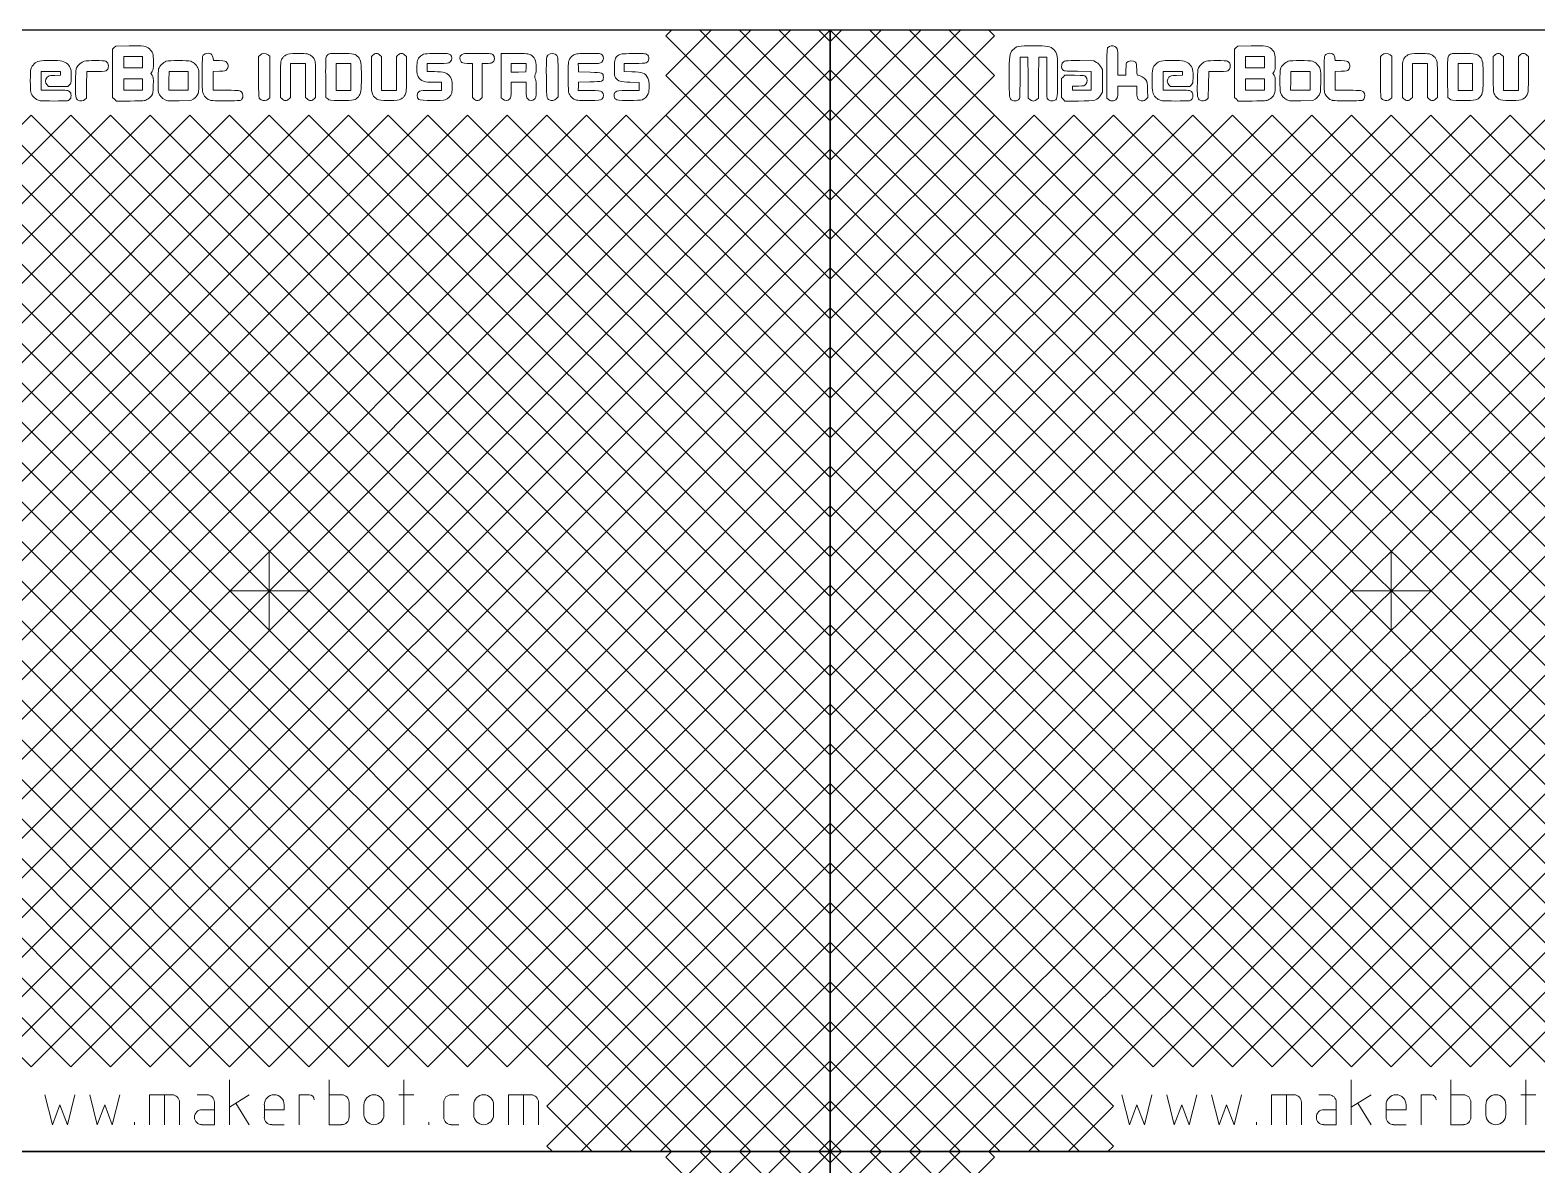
# Model space of a CAD drawing. Header units: millimetres. Extents: x 0 to 600, y 0 to 300.
# Drawn here: x 328.7 to 463, y 198.8 to 300 of the extents above; entities that cross this region are included whole.
import ezdxf

# ---------------------------------------------------------------- set-up
doc = ezdxf.new("R2010")
doc.units = ezdxf.units.MM
doc.layers.get('0').update_dxf_attribs({"linetype": 'CONTINUOUS', "lineweight": 25, "true_color": 0x000000})
doc.layers.add('etch', color=4, linetype='CONTINUOUS', lineweight=0, true_color=0x00ffff)
doc.layers.add('grid', color=1, linetype='CONTINUOUS', lineweight=0, true_color=0xff0000)

msp = doc.modelspace()

# ---------------------------------------------------------------- linework, layer by layer
for p, q in [((400, 300), (300, 300)), ((400, 200), (400, 300)), ((500, 300), (400, 300)), ((400, 300), (400, 200)), ((300, 200), (400, 200)), ((400, 200), (300, 200)), ((400, 200), (500, 200)), ((400, 100), (400, 200)), ((500, 200), (400, 200)), ((400, 200), (400, 100))]:
    msp.add_line(p, q)
at = {"layer": 'etch', "color": 4, "lineweight": 5, "true_color": 0x00ffff}
for p, q in [((336.04, 298.3), (336.18, 298.44)), ((336.04, 296.14), (336.04, 298.3)), ((336.18, 298.44), (336.32, 298.58)), ((336.32, 298.58), (337.51, 298.6)), ((436.04, 298.3), (436.18, 298.44)), ((436.04, 296.14), (436.04, 298.3)), ((436.18, 298.44), (436.32, 298.58)), ((436.32, 298.58), (437.51, 298.6)), ((337.87, 297.64), (337.03, 297.64)), ((337.03, 297.64), (337.03, 297.13)), ((337.03, 297.13), (337.03, 296.63)), ((338.71, 297.64), (337.87, 297.64)), ((338.71, 297.13), (338.71, 297.64)), ((338.71, 296.63), (338.71, 297.13)), ((338.71, 297.13), (338.71, 297.13)), ((344.99, 297.5), (345.02, 297.3)), ((345.02, 297.3), (345.55, 297.28)), ((349.04, 297.64), (349.18, 297.78)), ((349.04, 295.85), (349.04, 297.64)), ((349.9, 297.8), (350.05, 297.69)), ((350.05, 297.69), (350.05, 295.82)), ((352.56, 297.02), (351.89, 297.02)), ((351.89, 297.02), (351.89, 295.51)), ((353.24, 297.02), (352.56, 297.02)), ((353.24, 295.51), (353.24, 297.02)), ((356.62, 297.02), (355.97, 297.02)), ((355.97, 297.02), (355.97, 295.82)), ((357.26, 297.02), (356.62, 297.02)), ((357.26, 295.82), (357.26, 297.02)), ((359.1, 297.64), (359.24, 297.78)), ((359.1, 296.06), (359.1, 297.64)), ((359.86, 297.78), (360, 297.64)), ((360, 297.64), (360, 296.13)), ((361.34, 297.64), (361.47, 297.78)), ((361.34, 296.13), (361.34, 297.64)), ((362.09, 297.78), (362.23, 297.64)), ((362.23, 297.64), (362.23, 296.06)), ((365.02, 297.02), (364.08, 297.02)), ((364.08, 297.02), (364.08, 296.66)), ((368.1, 297.01), (367.65, 297.03)), ((368.1, 295.51), (368.1, 297.01)), ((369.35, 297.02), (368.99, 297.02)), ((368.99, 297.02), (368.99, 295.51)), ((370.67, 295.94), (370.67, 297.92)), ((370.67, 297.92), (371.86, 297.92)), ((372.24, 297.02), (371.56, 297.02)), ((371.56, 297.02), (371.56, 296.63)), ((372.91, 297.02), (372.24, 297.02)), ((372.89, 296.65), (372.91, 297.02)), ((378.51, 297.02), (377.54, 297.02)), ((377.54, 297.02), (377.55, 296.65)), ((382.54, 297.02), (381.62, 297.02)), ((381.62, 297.02), (381.62, 296.66)), ((417.27, 297.59), (416.92, 297.59)), ((416.92, 297.59), (416.92, 295.79)), ((417.62, 297.59), (417.27, 297.59)), ((417.64, 295.76), (417.62, 297.59)), ((418.6, 297.59), (418.58, 295.76)), ((418.95, 297.59), (418.6, 297.59)), ((419.3, 297.59), (418.95, 297.59)), ((419.3, 295.79), (419.3, 297.59)), ((422.26, 297.28), (423.49, 297.26)), ((423.49, 297.26), (423.73, 297.12)), ((425.65, 297.02), (425.65, 295.97)), ((437.87, 297.64), (437.03, 297.64)), ((437.03, 297.64), (437.03, 297.13)), ((437.03, 297.13), (437.03, 296.63)), ((438.71, 297.64), (437.87, 297.64)), ((438.71, 297.13), (438.71, 297.64)), ((438.71, 296.63), (438.71, 297.13)), ((438.71, 297.13), (438.71, 297.13)), ((444.99, 297.5), (445.02, 297.3)), ((445.02, 297.3), (445.55, 297.28)), ((449.04, 297.64), (449.18, 297.78)), ((449.04, 295.85), (449.04, 297.64)), ((449.9, 297.8), (450.05, 297.69)), ((450.05, 297.69), (450.05, 295.82)), ((452.56, 297.02), (451.89, 297.02)), ((451.89, 297.02), (451.89, 295.51)), ((453.24, 297.02), (452.56, 297.02)), ((453.24, 295.51), (453.24, 297.02)), ((456.62, 297.02), (455.97, 297.02)), ((455.97, 297.02), (455.97, 295.82)), ((457.26, 297.02), (456.62, 297.02)), ((457.26, 295.82), (457.26, 297.02)), ((459.1, 297.64), (459.24, 297.78)), ((459.1, 296.06), (459.1, 297.64)), ((459.86, 297.78), (460, 297.64)), ((460, 297.64), (460, 296.13)), ((461.34, 297.64), (461.47, 297.78)), ((461.34, 296.13), (461.34, 297.64)), ((462.09, 297.78), (462.23, 297.64)), ((462.23, 297.64), (462.23, 296.06)), ((330.53, 296.32), (329.67, 296.32)), ((329.67, 296.32), (329.67, 295.48)), ((329.67, 295.48), (329.67, 294.65)), ((331.39, 296.32), (330.53, 296.32)), ((330.86, 295.96), (331.39, 295.98)), ((331.39, 296.15), (331.39, 296.32)), ((331.39, 295.98), (331.39, 296.15)), ((333.74, 296.32), (333.72, 295.12)), ((334.57, 296.32), (333.74, 296.32)), ((336.04, 293.98), (336.04, 296.14)), ((337.03, 296.63), (337.87, 296.63)), ((337.87, 295.66), (337.03, 295.66)), ((337.03, 295.66), (337.03, 295.15)), ((337.87, 296.63), (338.71, 296.63)), ((338.71, 295.66), (337.87, 295.66)), ((338.71, 295.15), (338.71, 295.66)), ((339.56, 296.32), (339.44, 296.14)), ((339.44, 296.14), (339.56, 295.97)), ((341.06, 295.47), (341.04, 294.65)), ((341.07, 296.3), (341.06, 295.47)), ((341.92, 296.31), (341.07, 296.3)), ((342.77, 296.32), (341.92, 296.31)), ((342.77, 295.48), (342.77, 296.32)), ((342.77, 294.65), (342.77, 295.48)), ((342.77, 295.48), (342.77, 295.48)), ((345.55, 296.33), (345.01, 296.31)), ((345.01, 296.31), (345.01, 295.48)), ((345.01, 295.48), (345.01, 294.65)), ((350.05, 295.82), (350.05, 293.96)), ((351, 294), (351, 295.61)), ((351.89, 295.51), (351.89, 294)), ((353.24, 294), (353.24, 295.51)), ((354.13, 295.57), (354.13, 294)), ((355.05, 294), (355.03, 295.66)), ((355.97, 295.82), (355.97, 294.62)), ((357.26, 294.62), (357.26, 295.82)), ((357.26, 295.82), (357.26, 295.82)), ((360, 296.13), (360, 294.62)), ((361.34, 294.62), (361.34, 296.13)), ((364.08, 296.66), (364.08, 296.3)), ((364.08, 296.3), (364.73, 296.3)), ((368.1, 294), (368.1, 295.51)), ((368.99, 295.51), (368.99, 294)), ((370.67, 293.96), (370.67, 295.94)), ((371.56, 296.63), (371.56, 296.24)), ((371.56, 296.24), (372.22, 296.25)), ((372.22, 296.25), (372.88, 296.27)), ((372.88, 296.27), (372.89, 296.65)), ((372.89, 296.65), (372.89, 296.65)), ((375.75, 295.79), (375.75, 294.05)), ((377.55, 296.65), (377.57, 296.27)), ((377.57, 296.27), (378.6, 296.24)), ((381.62, 296.66), (381.62, 296.3)), ((381.62, 296.3), (382.31, 296.29)), ((417.65, 293.93), (417.64, 295.76)), ((418.58, 295.76), (418.57, 293.93)), ((420.62, 295.68), (420.76, 295.82)), ((420.62, 294.83), (420.62, 295.68)), ((420.76, 295.82), (420.9, 295.97)), ((420.9, 295.97), (421.78, 295.97)), ((423.27, 296.32), (422.04, 296.33)), ((423.27, 295.48), (423.27, 296.32)), ((423.27, 294.65), (423.27, 295.48)), ((424.12, 296.74), (424.26, 296.5)), ((424.26, 296.5), (424.26, 295.48)), ((424.26, 295.48), (424.26, 294.47)), ((424.66, 293.93), (424.66, 296.13)), ((425.65, 295.97), (426.01, 295.97)), ((426.01, 295.97), (426.36, 295.97)), ((426.36, 295.97), (426.36, 296.48)), ((430.53, 296.32), (429.67, 296.32)), ((429.67, 296.32), (429.67, 295.48)), ((429.67, 295.48), (429.67, 294.65)), ((431.39, 296.32), (430.53, 296.32)), ((430.86, 295.96), (431.39, 295.98)), ((431.39, 296.15), (431.39, 296.32)), ((431.39, 295.98), (431.39, 296.15)), ((433.74, 296.32), (433.72, 295.12)), ((434.57, 296.32), (433.74, 296.32)), ((436.04, 293.98), (436.04, 296.14)), ((437.03, 296.63), (437.87, 296.63)), ((437.87, 295.66), (437.03, 295.66)), ((437.03, 295.66), (437.03, 295.15)), ((437.87, 296.63), (438.71, 296.63)), ((438.71, 295.66), (437.87, 295.66)), ((438.71, 295.15), (438.71, 295.66)), ((439.56, 296.32), (439.44, 296.14)), ((439.44, 296.14), (439.56, 295.97)), ((441.06, 295.47), (441.04, 294.65)), ((441.07, 296.3), (441.06, 295.47)), ((441.92, 296.31), (441.07, 296.3)), ((442.77, 296.32), (441.92, 296.31)), ((442.77, 295.48), (442.77, 296.32)), ((442.77, 294.65), (442.77, 295.48)), ((442.77, 295.48), (442.77, 295.48)), ((445.55, 296.33), (445.01, 296.31)), ((445.01, 296.31), (445.01, 295.48)), ((445.01, 295.48), (445.01, 294.65)), ((450.05, 295.82), (450.05, 293.96)), ((451, 294), (451, 295.61)), ((451.89, 295.51), (451.89, 294)), ((453.24, 294), (453.24, 295.51)), ((454.13, 295.57), (454.13, 294)), ((455.05, 294), (455.03, 295.66)), ((455.97, 295.82), (455.97, 294.62)), ((457.26, 294.62), (457.26, 295.82)), ((457.26, 295.82), (457.26, 295.82)), ((460, 296.13), (460, 294.62)), ((461.34, 294.62), (461.34, 296.13)), ((329.67, 294.65), (330.86, 294.65)), ((330.33, 294.98), (330.19, 295.11)), ((331.19, 294.98), (330.33, 294.98)), ((332.05, 294.98), (331.19, 294.98)), ((332.19, 295.12), (332.05, 294.98)), ((333.72, 295.12), (333.7, 293.93)), ((337.03, 295.15), (337.03, 294.65)), ((337.03, 294.65), (337.87, 294.65)), ((337.87, 294.65), (338.71, 294.65)), ((338.71, 294.65), (338.71, 295.15)), ((338.71, 295.15), (338.71, 295.15)), ((341.04, 294.65), (341.91, 294.65)), ((341.91, 294.65), (342.77, 294.65)), ((345.01, 294.65), (346.2, 294.64)), ((355.97, 294.62), (356.62, 294.62)), ((356.62, 294.62), (357.26, 294.62)), ((360, 294.62), (360.67, 294.62)), ((360.67, 294.62), (361.34, 294.62)), ((364.44, 294.62), (365.36, 294.62)), ((365.36, 295.35), (364.73, 295.35)), ((365.36, 294.98), (365.36, 295.35)), ((365.36, 294.62), (365.36, 294.98)), ((372.23, 295.35), (371.56, 295.35)), ((371.56, 295.35), (371.56, 294.67)), ((372.9, 295.35), (372.23, 295.35)), ((372.9, 294.67), (372.9, 295.35)), ((377.55, 295), (377.54, 294.62)), ((377.54, 294.62), (378.51, 294.62)), ((377.57, 295.37), (377.55, 295)), ((378.57, 295.39), (377.57, 295.37)), ((381.99, 294.62), (382.96, 294.62)), ((382.96, 295.33), (382.17, 295.35)), ((382.96, 294.98), (382.96, 295.33)), ((382.96, 294.62), (382.96, 294.98)), ((420.62, 293.98), (420.62, 294.83)), ((422.13, 295.01), (421.59, 294.99)), ((421.59, 294.99), (421.59, 294.82)), ((421.59, 294.82), (421.59, 294.65)), ((421.59, 294.65), (422.43, 294.65)), ((422.43, 294.65), (423.27, 294.65)), ((424.26, 294.47), (424.12, 294.23)), ((426.49, 295), (425.65, 295)), ((425.65, 295), (425.65, 294.57)), ((427.33, 295), (426.49, 295)), ((427.33, 294.52), (427.33, 295)), ((428.29, 294.66), (428.3, 293.99)), ((429.67, 294.65), (430.86, 294.65)), ((430.33, 294.98), (430.19, 295.11)), ((431.19, 294.98), (430.33, 294.98)), ((432.05, 294.98), (431.19, 294.98)), ((432.19, 295.12), (432.05, 294.98)), ((433.72, 295.12), (433.7, 293.93)), ((437.03, 295.15), (437.03, 294.65)), ((437.03, 294.65), (437.87, 294.65)), ((437.87, 294.65), (438.71, 294.65)), ((438.71, 294.65), (438.71, 295.15)), ((438.71, 295.15), (438.71, 295.15)), ((441.04, 294.65), (441.91, 294.65)), ((441.91, 294.65), (442.77, 294.65)), ((445.01, 294.65), (446.2, 294.64)), ((455.97, 294.62), (456.62, 294.62)), ((456.62, 294.62), (457.26, 294.62)), ((460, 294.62), (460.67, 294.62)), ((460.67, 294.62), (461.34, 294.62)), ((329.34, 293.78), (329.34, 293.78)), ((332.97, 293.75), (332.97, 293.75)), ((333.7, 293.93), (333.56, 293.8)), ((336.21, 293.83), (336.04, 293.98)), ((336.37, 293.68), (336.21, 293.83)), ((336.21, 293.83), (336.21, 293.83)), ((337.61, 293.68), (336.37, 293.68)), ((340.71, 293.77), (340.71, 293.77)), ((343.01, 293.71), (341.96, 293.69)), ((343.22, 293.85), (343.01, 293.71)), ((344.73, 293.74), (344.73, 293.74)), ((349.29, 293.78), (349.29, 293.78)), ((350.05, 293.96), (349.9, 293.84)), ((351.14, 293.86), (351, 294)), ((351.14, 293.86), (351.14, 293.86)), ((351.89, 294), (351.76, 293.86)), ((353.37, 293.86), (353.24, 294)), ((354.13, 294), (353.99, 293.86)), ((355.21, 293.86), (355.05, 294)), ((355.21, 293.86), (355.21, 293.86)), ((359.6, 293.85), (359.6, 293.85)), ((363.33, 293.8), (363.33, 293.8)), ((368.24, 293.86), (368.1, 294)), ((368.24, 293.86), (368.24, 293.86)), ((368.99, 294), (368.86, 293.86)), ((370.82, 293.84), (370.67, 293.96)), ((370.82, 293.84), (370.82, 293.84)), ((374.94, 293.79), (374.94, 293.79)), ((375.75, 294.05), (375.59, 293.89)), ((377.15, 293.85), (377.15, 293.85)), ((380.88, 293.84), (380.88, 293.84)), ((416.19, 293.74), (416.19, 293.74)), ((417.79, 293.8), (417.65, 293.93)), ((418.57, 293.93), (418.42, 293.8)), ((420.77, 293.83), (420.62, 293.98)), ((420.92, 293.68), (420.77, 293.83)), ((420.77, 293.83), (420.77, 293.83)), ((422.14, 293.68), (420.92, 293.68)), ((424.81, 293.8), (424.66, 293.93)), ((424.81, 293.8), (424.81, 293.8)), ((428.3, 293.99), (428.15, 293.83)), ((429.34, 293.78), (429.34, 293.78)), ((432.97, 293.75), (432.97, 293.75)), ((433.7, 293.93), (433.56, 293.8)), ((436.21, 293.83), (436.04, 293.98)), ((436.37, 293.68), (436.21, 293.83)), ((436.21, 293.83), (436.21, 293.83)), ((437.61, 293.68), (436.37, 293.68)), ((440.71, 293.77), (440.71, 293.77)), ((443.01, 293.71), (441.96, 293.69)), ((443.22, 293.85), (443.01, 293.71)), ((444.73, 293.74), (444.73, 293.74)), ((449.29, 293.78), (449.29, 293.78)), ((450.05, 293.96), (449.9, 293.84)), ((451.14, 293.86), (451, 294)), ((451.14, 293.86), (451.14, 293.86)), ((451.89, 294), (451.76, 293.86)), ((453.37, 293.86), (453.24, 294)), ((454.13, 294), (453.99, 293.86)), ((455.21, 293.86), (455.05, 294)), ((455.21, 293.86), (455.21, 293.86)), ((459.6, 293.85), (459.6, 293.85))]:
    msp.add_line(p, q, dxfattribs=at)
at = {"layer": 'etch'}
for p, q in [((346.44, 206.4), (346.44, 202.4)), ((355.33, 206.4), (355.33, 202.4)), ((362, 206.4), (362, 202.4)), ((446.44, 206.4), (446.44, 202.4)), ((455.33, 206.4), (455.33, 202.4)), ((462, 206.4), (462, 202.4)), ((330, 205.07), (330.67, 202.4)), ((330.67, 202.4), (331.33, 204.18)), ((331.33, 204.18), (332, 202.4)), ((332, 202.4), (332.67, 205.07)), ((334, 205.07), (334.67, 202.4)), ((334.67, 202.4), (335.33, 204.18)), ((335.33, 204.18), (336, 202.4)), ((336, 202.4), (336.67, 205.07)), ((339.33, 202.4), (339.33, 205.07)), ((339.33, 205.07), (341.33, 205.07)), ((340.67, 205.07), (340.67, 202.4)), ((342, 204.4), (342, 202.4)), ((343.56, 205.07), (344.44, 205.07)), ((345.11, 204.4), (345.11, 202.4)), ((346.44, 203.96), (348.22, 205.07)), ((347.03, 204.32), (348.22, 202.4)), ((349.56, 204.18), (349.56, 203.07)), ((351.33, 203.73), (351.33, 204.18)), ((352.67, 202.4), (352.67, 205.07)), ((352.67, 205.07), (353.56, 205.07)), ((356.44, 205.07), (355.33, 205.07)), ((357.11, 203.07), (357.11, 204.4)), ((358.44, 204.18), (358.44, 203.29)), ((360.22, 203.29), (360.22, 204.18)), ((361.56, 205.07), (362.89, 205.07)), ((365.56, 204.4), (365.56, 203.07)), ((366.89, 205.07), (366.22, 205.07)), ((368.22, 204.18), (368.22, 203.29)), ((370, 203.29), (370, 204.18)), ((371.33, 202.4), (371.33, 205.07)), ((371.33, 205.07), (373.33, 205.07)), ((372.67, 205.07), (372.67, 202.4)), ((374, 204.4), (374, 202.4)), ((426, 205.07), (426.67, 202.4)), ((426.67, 202.4), (427.33, 204.18)), ((427.33, 204.18), (428, 202.4)), ((428, 202.4), (428.67, 205.07)), ((430, 205.07), (430.67, 202.4)), ((430.67, 202.4), (431.33, 204.18)), ((431.33, 204.18), (432, 202.4)), ((432, 202.4), (432.67, 205.07)), ((434, 205.07), (434.67, 202.4)), ((434.67, 202.4), (435.33, 204.18)), ((435.33, 204.18), (436, 202.4)), ((436, 202.4), (436.67, 205.07)), ((439.33, 202.4), (439.33, 205.07)), ((439.33, 205.07), (441.33, 205.07)), ((440.67, 205.07), (440.67, 202.4)), ((442, 204.4), (442, 202.4)), ((443.56, 205.07), (444.44, 205.07)), ((445.11, 204.4), (445.11, 202.4)), ((446.44, 203.96), (448.22, 205.07)), ((447.03, 204.32), (448.22, 202.4)), ((449.56, 204.18), (449.56, 203.07)), ((451.33, 203.73), (451.33, 204.18)), ((452.67, 202.4), (452.67, 205.07)), ((452.67, 205.07), (453.56, 205.07)), ((456.44, 205.07), (455.33, 205.07)), ((457.11, 203.07), (457.11, 204.4)), ((458.44, 204.18), (458.44, 203.29)), ((460.22, 203.29), (460.22, 204.18)), ((461.56, 205.07), (462.89, 205.07)), ((344, 203.73), (345.11, 203.73)), ((349.56, 203.73), (351.33, 203.73)), ((444, 203.73), (445.11, 203.73)), ((449.56, 203.73), (451.33, 203.73)), ((338, 202.4), (338, 202.62)), ((345.11, 202.4), (344, 202.4)), ((350.22, 202.4), (351.33, 202.4)), ((355.33, 202.4), (356.44, 202.4)), ((364.22, 202.4), (364.22, 202.62)), ((366.22, 202.4), (366.89, 202.4)), ((438, 202.4), (438, 202.62)), ((445.11, 202.4), (444, 202.4)), ((450.22, 202.4), (451.33, 202.4)), ((455.33, 202.4), (456.44, 202.4))]:
    msp.add_line(p, q, dxfattribs=at)
for centre, radius, start, end in [((341.33, 204.4), 0.667, 0, 90), ((344.44, 204.4), 0.667, 0, 90), ((350.44, 204.18), 0.889, 0, 180), ((353.56, 204.62), 0.444, 0, 90), ((356.44, 204.4), 0.667, 0, 90), ((359.33, 204.18), 0.889, 0, 180), ((366.22, 204.4), 0.667, 90, 180), ((369.11, 204.18), 0.889, 0, 180), ((373.33, 204.4), 0.667, 0, 90), ((441.33, 204.4), 0.667, 0, 90), ((444.44, 204.4), 0.667, 0, 90), ((450.44, 204.18), 0.889, 0, 180), ((453.56, 204.62), 0.444, 0, 90), ((456.44, 204.4), 0.667, 0, 90), ((459.33, 204.18), 0.889, 0, 180), ((344, 203.07), 0.667, 90, 270), ((350.22, 203.07), 0.667, 180, 270), ((356.44, 203.07), 0.667, 270, 0), ((359.33, 203.29), 0.889, 180, 0), ((366.22, 203.07), 0.667, 180, 270), ((369.11, 203.29), 0.889, 180, 0), ((444, 203.07), 0.667, 90, 270), ((450.22, 203.07), 0.667, 180, 270), ((456.44, 203.07), 0.667, 270, 0), ((459.33, 203.29), 0.889, 180, 0)]:
    msp.add_arc(centre, radius, start, end, dxfattribs=at)
at = {"layer": 'etch', "color": 4, "lineweight": 5, "true_color": 0x00ffff}
for points in [[(337.51, 298.6), (338.85, 298.62), (339.02, 298.59), (339.32, 298.32)], [(339.32, 298.32), (339.63, 298.04), (339.67, 297.9), (339.67, 297.15)], [(415.95, 295.81), (415.95, 297.75), (415.97, 297.91), (416.27, 298.23)], [(416.27, 298.23), (416.58, 298.57), (416.76, 298.61), (418.11, 298.61)], [(418.11, 298.61), (419.41, 298.61), (419.61, 298.57), (419.92, 298.27)], [(419.92, 298.27), (420.25, 297.95), (420.27, 297.82), (420.27, 295.85)], [(424.66, 296.13), (424.66, 298.23), (424.67, 298.35), (424.76, 298.45)], [(424.76, 298.45), (424.89, 298.6), (425.17, 298.64), (425.38, 298.54)], [(425.38, 298.54), (425.62, 298.42), (425.65, 298.24), (425.65, 297.02)], [(437.51, 298.6), (438.85, 298.62), (439.02, 298.59), (439.32, 298.32)], [(439.32, 298.32), (439.63, 298.04), (439.67, 297.9), (439.67, 297.15)], [(328.7, 295.49), (328.7, 296.55), (328.74, 296.71), (329.04, 296.99)], [(329.04, 296.99), (329.3, 297.24), (329.54, 297.29), (330.49, 297.29)], [(330.49, 297.29), (331.54, 297.29), (331.75, 297.24), (332.03, 296.95)], [(332.03, 296.95), (332.3, 296.69), (332.38, 296.39), (332.35, 295.73)], [(332.82, 296.63), (332.93, 296.86), (333.27, 297.17), (333.51, 297.23)], [(333.51, 297.23), (333.78, 297.31), (335.28, 297.3), (335.42, 297.23)], [(335.42, 297.23), (335.6, 297.13), (335.66, 297.02), (335.66, 296.79)], [(339.67, 297.15), (339.67, 296.54), (339.66, 296.47), (339.56, 296.32)], [(340.14, 296.54), (340.21, 296.8), (340.55, 297.14), (340.82, 297.22)], [(340.82, 297.22), (341.1, 297.31), (342.71, 297.31), (343, 297.22)], [(343, 297.22), (343.28, 297.14), (343.6, 296.81), (343.68, 296.52)], [(344.02, 296.02), (344.02, 296.84), (344.04, 297.58), (344.06, 297.66)], [(344.06, 297.66), (344.14, 297.94), (344.66, 298.04), (344.88, 297.8)], [(344.88, 297.8), (344.93, 297.74), (344.98, 297.61), (344.99, 297.5)], [(345.55, 297.28), (346.06, 297.26), (346.09, 297.26), (346.21, 297.12)], [(346.21, 297.12), (346.28, 297.03), (346.33, 296.91), (346.33, 296.8)], [(349.18, 297.78), (349.36, 297.96), (349.69, 297.97), (349.9, 297.8)], [(351, 295.61), (351, 297.17), (351.01, 297.22), (351.13, 297.44)], [(351.13, 297.44), (351.2, 297.57), (351.34, 297.71), (351.5, 297.79)], [(351.5, 297.79), (351.72, 297.91), (351.81, 297.92), (352.54, 297.92)], [(352.54, 297.92), (353.4, 297.92), (353.56, 297.88), (353.81, 297.65)], [(353.81, 297.65), (354.12, 297.37), (354.13, 297.27), (354.13, 295.57)], [(355.03, 295.66), (355.02, 296.58), (355.03, 297.41), (355.05, 297.51)], [(355.05, 297.51), (355.07, 297.61), (355.14, 297.74), (355.2, 297.81)], [(355.2, 297.81), (355.31, 297.91), (355.4, 297.92), (356.38, 297.92)], [(356.38, 297.92), (357.54, 297.92), (357.69, 297.88), (357.94, 297.59)], [(357.94, 297.59), (358.17, 297.31), (358.21, 297.08), (358.21, 295.82)], [(359.24, 297.78), (359.33, 297.87), (359.44, 297.92), (359.55, 297.92)], [(359.55, 297.92), (359.66, 297.92), (359.77, 297.87), (359.86, 297.78)], [(361.47, 297.78), (361.56, 297.87), (361.68, 297.92), (361.78, 297.92)], [(361.78, 297.92), (361.89, 297.92), (362.01, 297.87), (362.09, 297.78)], [(363.15, 296.63), (363.16, 297.26), (363.21, 297.43), (363.47, 297.68)], [(363.47, 297.68), (363.7, 297.89), (363.88, 297.92), (364.97, 297.92)], [(364.97, 297.92), (365.91, 297.92), (366.03, 297.91), (366.15, 297.81)], [(366.12, 297.16), (365.97, 297.03), (365.94, 297.02), (365.02, 297.02)], [(366.15, 297.81), (366.34, 297.66), (366.33, 297.33), (366.12, 297.16)], [(367.09, 297.18), (366.93, 297.38), (366.95, 297.66), (367.13, 297.8)], [(367.65, 297.03), (367.25, 297.05), (367.18, 297.07), (367.09, 297.18)], [(367.13, 297.8), (367.27, 297.91), (367.35, 297.92), (368.54, 297.92)], [(368.54, 297.92), (369.57, 297.92), (369.83, 297.9), (369.92, 297.83)], [(369.85, 297.09), (369.78, 297.05), (369.55, 297.02), (369.35, 297.02)], [(369.92, 297.83), (370.17, 297.66), (370.13, 297.21), (369.85, 297.09)], [(371.86, 297.92), (373, 297.92), (373.07, 297.91), (373.3, 297.79)], [(373.3, 297.79), (373.66, 297.6), (373.8, 297.3), (373.8, 296.7)], [(374.76, 293.99), (374.69, 294.13), (374.67, 297.39), (374.73, 297.63)], [(374.73, 297.63), (374.79, 297.86), (375.2, 297.99), (375.49, 297.85)], [(375.49, 297.85), (375.74, 297.74), (375.75, 297.62), (375.75, 295.79)], [(376.65, 295.82), (376.65, 297.11), (376.65, 297.18), (376.77, 297.42)], [(376.77, 297.42), (376.87, 297.6), (376.97, 297.7), (377.15, 297.79)], [(377.15, 297.79), (377.38, 297.91), (377.47, 297.92), (378.48, 297.92)], [(378.48, 297.92), (379.48, 297.92), (379.56, 297.91), (379.67, 297.8)], [(379.63, 297.14), (379.49, 297.03), (379.41, 297.02), (378.51, 297.02)], [(379.67, 297.8), (379.84, 297.63), (379.82, 297.29), (379.63, 297.14)], [(380.76, 296.63), (380.76, 297.41), (380.79, 297.51), (381.14, 297.77)], [(381.14, 297.77), (381.28, 297.88), (381.39, 297.89), (382.41, 297.91)], [(382.41, 297.91), (383.33, 297.92), (383.55, 297.91), (383.66, 297.84)], [(383.6, 297.09), (383.51, 297.05), (383.11, 297.02), (382.54, 297.02)], [(383.66, 297.84), (383.92, 297.67), (383.88, 297.22), (383.6, 297.09)], [(420.72, 296.47), (420.61, 296.6), (420.59, 296.86), (420.68, 297.05)], [(420.68, 297.05), (420.78, 297.27), (420.93, 297.29), (422.26, 297.28)], [(423.73, 297.12), (423.89, 297.03), (424.02, 296.9), (424.12, 296.74)], [(426.36, 296.48), (426.36, 296.76), (426.39, 297.03), (426.41, 297.08)], [(426.41, 297.08), (426.54, 297.31), (427.02, 297.34), (427.21, 297.13)], [(427.21, 297.13), (427.29, 297.04), (427.31, 296.92), (427.32, 296.49)], [(428.7, 295.49), (428.7, 296.55), (428.74, 296.71), (429.04, 296.99)], [(429.04, 296.99), (429.3, 297.24), (429.54, 297.29), (430.49, 297.29)], [(430.49, 297.29), (431.54, 297.29), (431.75, 297.24), (432.03, 296.95)], [(432.03, 296.95), (432.3, 296.69), (432.38, 296.39), (432.35, 295.73)], [(432.82, 296.63), (432.93, 296.86), (433.27, 297.17), (433.51, 297.23)], [(433.51, 297.23), (433.78, 297.31), (435.28, 297.3), (435.42, 297.23)], [(435.42, 297.23), (435.6, 297.13), (435.66, 297.02), (435.66, 296.79)], [(439.67, 297.15), (439.67, 296.54), (439.66, 296.47), (439.56, 296.32)], [(440.14, 296.54), (440.21, 296.8), (440.55, 297.14), (440.82, 297.22)], [(440.82, 297.22), (441.1, 297.31), (442.71, 297.31), (443, 297.22)], [(443, 297.22), (443.28, 297.14), (443.6, 296.81), (443.68, 296.52)], [(444.02, 296.02), (444.02, 296.84), (444.04, 297.58), (444.06, 297.66)], [(444.06, 297.66), (444.14, 297.94), (444.66, 298.04), (444.88, 297.8)], [(444.88, 297.8), (444.93, 297.74), (444.98, 297.61), (444.99, 297.5)], [(445.55, 297.28), (446.06, 297.26), (446.09, 297.26), (446.21, 297.12)], [(446.21, 297.12), (446.28, 297.03), (446.33, 296.91), (446.33, 296.8)], [(449.18, 297.78), (449.36, 297.96), (449.69, 297.97), (449.9, 297.8)], [(451, 295.61), (451, 297.17), (451.01, 297.22), (451.13, 297.44)], [(451.13, 297.44), (451.2, 297.57), (451.34, 297.71), (451.5, 297.79)], [(451.5, 297.79), (451.72, 297.91), (451.81, 297.92), (452.54, 297.92)], [(452.54, 297.92), (453.4, 297.92), (453.56, 297.88), (453.81, 297.65)], [(453.81, 297.65), (454.12, 297.37), (454.13, 297.27), (454.13, 295.57)], [(455.03, 295.66), (455.02, 296.58), (455.03, 297.41), (455.05, 297.51)], [(455.05, 297.51), (455.07, 297.61), (455.14, 297.74), (455.2, 297.81)], [(455.2, 297.81), (455.31, 297.91), (455.4, 297.92), (456.38, 297.92)], [(456.38, 297.92), (457.54, 297.92), (457.69, 297.88), (457.94, 297.59)], [(457.94, 297.59), (458.17, 297.31), (458.21, 297.08), (458.21, 295.82)], [(459.24, 297.78), (459.33, 297.87), (459.44, 297.92), (459.55, 297.92)], [(459.55, 297.92), (459.66, 297.92), (459.77, 297.87), (459.86, 297.78)], [(461.47, 297.78), (461.56, 297.87), (461.68, 297.92), (461.78, 297.92)], [(461.78, 297.92), (461.89, 297.92), (462.01, 297.87), (462.09, 297.78)], [(329, 294.02), (328.73, 294.3), (328.7, 294.46), (328.7, 295.49)], [(330.19, 295.11), (330, 295.3), (330, 295.61), (330.19, 295.8)], [(330.19, 295.8), (330.32, 295.93), (330.36, 295.94), (330.86, 295.96)], [(332.35, 295.73), (332.33, 295.29), (332.32, 295.25), (332.19, 295.12)], [(332.73, 295.33), (332.74, 296.2), (332.76, 296.49), (332.82, 296.63)], [(335.54, 296.45), (335.41, 296.32), (335.4, 296.32), (334.57, 296.32)], [(335.66, 296.79), (335.66, 296.62), (335.63, 296.54), (335.54, 296.45)], [(339.56, 295.97), (339.68, 295.8), (339.68, 295.75), (339.66, 295.07)], [(340.13, 294.43), (340.06, 294.68), (340.07, 296.29), (340.14, 296.54)], [(343.68, 296.52), (343.73, 296.36), (343.74, 296), (343.73, 295.35)], [(344.13, 294.28), (344.02, 294.51), (344.02, 294.59), (344.02, 296.02)], [(346.21, 296.49), (346.09, 296.35), (346.06, 296.35), (345.55, 296.33)], [(346.33, 296.8), (346.33, 296.7), (346.28, 296.58), (346.21, 296.49)], [(349.1, 293.94), (349.07, 294.01), (349.04, 294.69), (349.04, 295.85)], [(358.21, 295.82), (358.21, 294.56), (358.17, 294.33), (357.94, 294.06)], [(359.23, 294.23), (359.11, 294.46), (359.1, 294.51), (359.1, 296.06)], [(362.23, 296.06), (362.23, 294.53), (362.23, 294.47), (362.11, 294.23)], [(363.27, 295.85), (363.17, 296.01), (363.15, 296.14), (363.15, 296.63)], [(364.73, 295.35), (363.79, 295.35), (363.51, 295.45), (363.27, 295.85)], [(364.73, 296.3), (365.09, 296.3), (365.49, 296.27), (365.61, 296.23)], [(365.61, 296.23), (365.89, 296.16), (366.17, 295.88), (366.25, 295.6)], [(366.25, 295.6), (366.33, 295.32), (366.33, 294.66), (366.26, 294.39)], [(373.71, 296.03), (373.64, 295.85), (373.64, 295.81), (373.72, 295.64)], [(373.8, 296.7), (373.8, 296.41), (373.77, 296.16), (373.71, 296.03)], [(373.72, 295.64), (373.79, 295.49), (373.8, 295.3), (373.79, 294.7)], [(376.78, 294.23), (376.65, 294.46), (376.65, 294.52), (376.65, 295.82)], [(379.78, 295.79), (379.78, 295.43), (379.71, 295.41), (378.57, 295.39)], [(378.6, 296.24), (379.74, 296.21), (379.78, 296.2), (379.78, 295.79)], [(380.87, 295.76), (380.77, 295.9), (380.76, 295.99), (380.76, 296.63)], [(382.17, 295.35), (381.29, 295.38), (381.11, 295.43), (380.87, 295.76)], [(382.31, 296.29), (383.26, 296.29), (383.54, 296.18), (383.75, 295.71)], [(383.75, 295.71), (383.88, 295.43), (383.9, 294.6), (383.78, 294.32)], [(416.19, 293.74), (415.97, 293.86), (415.95, 294.04), (415.95, 295.81)], [(416.92, 295.79), (416.92, 294.8), (416.9, 293.96), (416.88, 293.91)], [(419.33, 293.91), (419.32, 293.96), (419.3, 294.8), (419.3, 295.79)], [(420.27, 295.85), (420.27, 294.03), (420.25, 293.86), (420.02, 293.74)], [(422.04, 296.33), (420.83, 296.35), (420.82, 296.35), (420.72, 296.47)], [(421.78, 295.97), (422.65, 295.97), (422.66, 295.96), (422.79, 295.84)], [(422.79, 295.84), (422.96, 295.67), (422.96, 295.37), (422.79, 295.17)], [(427.32, 296.49), (427.34, 295.99), (427.34, 295.97), (427.45, 295.97)], [(427.45, 295.97), (427.67, 295.96), (427.98, 295.77), (428.13, 295.56)], [(428.13, 295.56), (428.26, 295.35), (428.27, 295.3), (428.29, 294.66)], [(429, 294.02), (428.73, 294.3), (428.7, 294.46), (428.7, 295.49)], [(430.19, 295.11), (430, 295.3), (430, 295.61), (430.19, 295.8)], [(430.19, 295.8), (430.32, 295.93), (430.36, 295.94), (430.86, 295.96)], [(432.35, 295.73), (432.33, 295.29), (432.32, 295.25), (432.19, 295.12)], [(432.73, 295.33), (432.74, 296.2), (432.76, 296.49), (432.82, 296.63)], [(435.54, 296.45), (435.41, 296.32), (435.4, 296.32), (434.57, 296.32)], [(435.66, 296.79), (435.66, 296.62), (435.63, 296.54), (435.54, 296.45)], [(439.56, 295.97), (439.68, 295.8), (439.68, 295.75), (439.66, 295.07)], [(440.13, 294.43), (440.06, 294.68), (440.07, 296.29), (440.14, 296.54)], [(443.68, 296.52), (443.73, 296.36), (443.74, 296), (443.73, 295.35)], [(444.13, 294.28), (444.02, 294.51), (444.02, 294.59), (444.02, 296.02)], [(446.21, 296.49), (446.09, 296.35), (446.06, 296.35), (445.55, 296.33)], [(446.33, 296.8), (446.33, 296.7), (446.28, 296.58), (446.21, 296.49)], [(449.1, 293.94), (449.07, 294.01), (449.04, 294.69), (449.04, 295.85)], [(458.21, 295.82), (458.21, 294.56), (458.17, 294.33), (457.94, 294.06)], [(459.23, 294.23), (459.11, 294.46), (459.1, 294.51), (459.1, 296.06)], [(462.23, 296.06), (462.23, 294.53), (462.23, 294.47), (462.11, 294.23)], [(330.86, 294.65), (332.04, 294.65), (332.05, 294.64), (332.19, 294.52)], [(332.19, 294.52), (332.31, 294.42), (332.33, 294.36), (332.33, 294.16)], [(332.33, 294.16), (332.33, 293.97), (332.31, 293.9), (332.19, 293.8)], [(332.97, 293.75), (332.74, 293.86), (332.7, 294.1), (332.73, 295.33)], [(339.5, 294.15), (339.41, 294.02), (339.26, 293.89), (339.1, 293.81)], [(339.66, 295.07), (339.65, 294.38), (339.64, 294.35), (339.5, 294.15)], [(340.71, 293.77), (340.46, 293.89), (340.2, 294.18), (340.13, 294.43)], [(343.57, 294.2), (343.5, 294.08), (343.34, 293.92), (343.22, 293.85)], [(343.73, 295.35), (343.71, 294.42), (343.71, 294.41), (343.57, 294.2)], [(344.73, 293.74), (344.47, 293.83), (344.24, 294.04), (344.13, 294.28)], [(346.2, 294.64), (347.38, 294.62), (347.39, 294.62), (347.52, 294.5)], [(347.52, 294.5), (347.68, 294.34), (347.7, 294.01), (347.55, 293.83)], [(359.6, 293.85), (359.44, 293.94), (359.32, 294.06), (359.23, 294.23)], [(362.11, 294.23), (362.02, 294.05), (361.91, 293.94), (361.73, 293.85)], [(363.33, 293.8), (363.09, 293.98), (363.12, 294.43), (363.38, 294.56)], [(363.38, 294.56), (363.47, 294.6), (363.87, 294.62), (364.44, 294.62)], [(366.26, 294.39), (366.19, 294.17), (365.91, 293.87), (365.68, 293.78)], [(371.56, 294.67), (371.56, 294.03), (371.56, 293.99), (371.43, 293.86)], [(373.04, 293.86), (372.91, 293.99), (372.9, 294.03), (372.9, 294.67)], [(373.79, 294.7), (373.77, 293.98), (373.76, 293.93), (373.64, 293.83)], [(377.15, 293.85), (376.98, 293.94), (376.87, 294.06), (376.78, 294.23)], [(378.51, 294.62), (379.41, 294.62), (379.49, 294.61), (379.63, 294.5)], [(379.63, 294.5), (379.84, 294.34), (379.84, 294.01), (379.63, 293.84)], [(380.73, 294.17), (380.73, 294.34), (380.76, 294.41), (380.88, 294.5)], [(380.88, 293.84), (380.76, 293.93), (380.73, 294.01), (380.73, 294.17)], [(380.88, 294.5), (381.01, 294.61), (381.1, 294.62), (381.99, 294.62)], [(383.78, 294.32), (383.69, 294.11), (383.44, 293.87), (383.23, 293.79)], [(422.79, 295.17), (422.67, 295.03), (422.64, 295.03), (422.13, 295.01)], [(424.12, 294.23), (423.82, 293.73), (423.65, 293.68), (422.14, 293.68)], [(425.65, 294.57), (425.65, 294.3), (425.62, 294.07), (425.58, 293.96)], [(427.57, 293.74), (427.38, 293.82), (427.33, 293.99), (427.33, 294.52)], [(430.86, 294.65), (432.04, 294.65), (432.05, 294.64), (432.19, 294.52)], [(432.19, 294.52), (432.31, 294.42), (432.33, 294.36), (432.33, 294.16)], [(432.33, 294.16), (432.33, 293.97), (432.31, 293.9), (432.19, 293.8)], [(432.97, 293.75), (432.74, 293.86), (432.7, 294.1), (432.73, 295.33)], [(439.5, 294.15), (439.41, 294.02), (439.26, 293.89), (439.1, 293.81)], [(439.66, 295.07), (439.65, 294.38), (439.64, 294.35), (439.5, 294.15)], [(440.71, 293.77), (440.46, 293.89), (440.2, 294.18), (440.13, 294.43)], [(443.57, 294.2), (443.5, 294.08), (443.34, 293.92), (443.22, 293.85)], [(443.73, 295.35), (443.71, 294.42), (443.71, 294.41), (443.57, 294.2)], [(444.73, 293.74), (444.47, 293.83), (444.24, 294.04), (444.13, 294.28)], [(446.2, 294.64), (447.38, 294.62), (447.39, 294.62), (447.52, 294.5)], [(447.52, 294.5), (447.68, 294.34), (447.7, 294.01), (447.55, 293.83)], [(459.6, 293.85), (459.44, 293.94), (459.32, 294.06), (459.23, 294.23)], [(462.11, 294.23), (462.02, 294.05), (461.91, 293.94), (461.73, 293.85)], [(329.34, 293.78), (329.22, 293.83), (329.07, 293.94), (329, 294.02)], [(330.79, 293.68), (329.68, 293.68), (329.52, 293.69), (329.34, 293.78)], [(332.19, 293.8), (332.05, 293.68), (332.05, 293.68), (330.79, 293.68)], [(333.56, 293.8), (333.4, 293.67), (333.17, 293.64), (332.97, 293.75)], [(339.1, 293.81), (338.84, 293.68), (338.83, 293.68), (337.61, 293.68)], [(341.96, 293.69), (341.03, 293.68), (340.9, 293.69), (340.71, 293.77)], [(346.17, 293.7), (345.35, 293.69), (344.82, 293.71), (344.73, 293.74)], [(347.55, 293.83), (347.46, 293.71), (347.45, 293.71), (346.17, 293.7)], [(349.29, 293.78), (349.22, 293.81), (349.14, 293.88), (349.1, 293.94)], [(349.9, 293.84), (349.75, 293.72), (349.5, 293.7), (349.29, 293.78)], [(351.45, 293.73), (351.34, 293.73), (351.22, 293.78), (351.14, 293.86)], [(351.76, 293.86), (351.67, 293.78), (351.56, 293.73), (351.45, 293.73)], [(353.68, 293.73), (353.57, 293.73), (353.46, 293.78), (353.37, 293.86)], [(353.99, 293.86), (353.91, 293.78), (353.79, 293.73), (353.68, 293.73)], [(356.4, 293.73), (355.39, 293.73), (355.36, 293.73), (355.21, 293.86)], [(357.94, 294.06), (357.69, 293.76), (357.54, 293.73), (356.4, 293.73)], [(360.67, 293.73), (359.92, 293.73), (359.83, 293.74), (359.6, 293.85)], [(361.73, 293.85), (361.51, 293.74), (361.41, 293.73), (360.67, 293.73)], [(365.68, 293.78), (365.45, 293.7), (363.45, 293.71), (363.33, 293.8)], [(368.55, 293.73), (368.44, 293.73), (368.32, 293.78), (368.24, 293.86)], [(368.86, 293.86), (368.77, 293.78), (368.66, 293.73), (368.55, 293.73)], [(371.43, 293.86), (371.26, 293.69), (371.02, 293.68), (370.82, 293.84)], [(373.64, 293.83), (373.46, 293.68), (373.21, 293.7), (373.04, 293.86)], [(374.94, 293.79), (374.87, 293.82), (374.79, 293.91), (374.76, 293.99)], [(375.59, 293.89), (375.42, 293.72), (375.17, 293.68), (374.94, 293.79)], [(378.44, 293.73), (377.45, 293.73), (377.38, 293.73), (377.15, 293.85)], [(379.63, 293.84), (379.49, 293.73), (379.41, 293.73), (378.44, 293.73)], [(382.05, 293.73), (381.1, 293.73), (381.01, 293.73), (380.88, 293.84)], [(383.23, 293.79), (383.13, 293.75), (382.63, 293.73), (382.05, 293.73)], [(416.88, 293.91), (416.81, 293.72), (416.39, 293.62), (416.19, 293.74)], [(418.42, 293.8), (418.24, 293.64), (417.98, 293.64), (417.79, 293.8)], [(420.02, 293.74), (419.81, 293.62), (419.41, 293.72), (419.33, 293.91)], [(425.58, 293.96), (425.46, 293.67), (425.06, 293.59), (424.81, 293.8)], [(428.15, 293.83), (427.99, 293.67), (427.79, 293.64), (427.57, 293.74)], [(429.34, 293.78), (429.22, 293.83), (429.07, 293.94), (429, 294.02)], [(430.79, 293.68), (429.68, 293.68), (429.52, 293.69), (429.34, 293.78)], [(432.19, 293.8), (432.05, 293.68), (432.05, 293.68), (430.79, 293.68)], [(433.56, 293.8), (433.4, 293.67), (433.17, 293.64), (432.97, 293.75)], [(439.1, 293.81), (438.84, 293.68), (438.83, 293.68), (437.61, 293.68)], [(441.96, 293.69), (441.03, 293.68), (440.9, 293.69), (440.71, 293.77)], [(446.17, 293.7), (445.35, 293.69), (444.82, 293.71), (444.73, 293.74)], [(447.55, 293.83), (447.46, 293.71), (447.45, 293.71), (446.17, 293.7)], [(449.29, 293.78), (449.22, 293.81), (449.14, 293.88), (449.1, 293.94)], [(449.9, 293.84), (449.75, 293.72), (449.5, 293.7), (449.29, 293.78)], [(451.45, 293.73), (451.34, 293.73), (451.22, 293.78), (451.14, 293.86)], [(451.76, 293.86), (451.67, 293.78), (451.56, 293.73), (451.45, 293.73)], [(453.68, 293.73), (453.57, 293.73), (453.46, 293.78), (453.37, 293.86)], [(453.99, 293.86), (453.91, 293.78), (453.79, 293.73), (453.68, 293.73)], [(456.4, 293.73), (455.39, 293.73), (455.36, 293.73), (455.21, 293.86)], [(457.94, 294.06), (457.69, 293.76), (457.54, 293.73), (456.4, 293.73)], [(460.67, 293.73), (459.92, 293.73), (459.83, 293.74), (459.6, 293.85)], [(461.73, 293.85), (461.51, 293.74), (461.41, 293.73), (460.67, 293.73)]]:
    msp.add_open_spline(points, degree=3, dxfattribs=at)
at = {"layer": 'grid'}
for p, q in [((300, 203.54), (396.46, 300)), ((300, 207.07), (392.93, 300)), ((300, 200), (400, 300)), ((300, 300), (400, 200)), ((303.54, 300), (400, 203.54)), ((307.07, 300), (400, 207.07)), ((385.36, 295.96), (389.39, 300)), ((385.36, 299.5), (385.86, 300)), ((388.39, 300), (400, 288.39)), ((391.92, 300), (400, 291.92)), ((395.46, 300), (400, 295.46)), ((398.99, 300), (400, 298.99)), ((400, 203.54), (496.46, 300)), ((400, 207.07), (492.93, 300)), ((400, 200), (500, 300)), ((400, 300), (500, 200)), ((400, 288.39), (411.61, 300)), ((400, 291.92), (408.08, 300)), ((400, 295.46), (404.54, 300)), ((400, 298.99), (401.01, 300)), ((403.54, 300), (500, 203.54)), ((407.07, 300), (500, 207.07)), ((410.61, 300), (414.64, 295.96)), ((414.14, 300), (414.64, 299.5)), ((385.36, 299.5), (400, 284.85)), ((400, 284.85), (414.64, 299.5)), ((300, 296.46), (396.46, 200)), ((303.54, 200), (400, 296.46)), ((385.36, 295.96), (400, 281.32)), ((400, 296.46), (496.46, 200)), ((400, 281.32), (414.64, 295.96)), ((403.54, 200), (500, 296.46)), ((300, 292.93), (392.93, 200)), ((307.07, 200), (400, 292.93)), ((400, 292.93), (492.93, 200)), ((407.07, 200), (500, 292.93)), ((300, 263.64), (328.79, 292.43)), ((300, 260.1), (332.32, 292.43)), ((300, 256.57), (335.86, 292.43)), ((300, 253.03), (339.39, 292.43)), ((300, 249.5), (342.93, 292.43)), ((300, 245.96), (346.46, 292.43)), ((300, 242.43), (350, 292.43)), ((300, 238.89), (353.54, 292.43)), ((300, 235.36), (357.07, 292.43)), ((300, 231.82), (360.61, 292.43)), ((300, 228.28), (364.14, 292.43)), ((300, 224.75), (367.68, 292.43)), ((300, 221.21), (371.21, 292.43)), ((300, 217.68), (374.75, 292.43)), ((300, 214.14), (378.28, 292.43)), ((300, 210.61), (381.82, 292.43)), ((318.18, 292.43), (400, 210.61)), ((321.72, 292.43), (400, 214.14)), ((325.25, 292.43), (400, 217.68)), ((328.79, 292.43), (400, 221.21)), ((332.32, 292.43), (400, 224.75)), ((335.86, 292.43), (400, 228.28)), ((339.39, 292.43), (400, 231.82)), ((342.93, 292.43), (400, 235.36)), ((346.46, 292.43), (400, 238.89)), ((350, 292.43), (400, 242.43)), ((353.54, 292.43), (400, 245.96)), ((357.07, 292.43), (400, 249.5)), ((360.61, 292.43), (400, 253.03)), ((364.14, 292.43), (400, 256.57)), ((364.14, 292.43), (400, 256.57)), ((367.68, 292.43), (400, 260.1)), ((371.21, 292.43), (400, 263.64)), ((374.75, 292.43), (400, 267.18)), ((378.28, 292.43), (400, 270.71)), ((381.82, 292.43), (400, 274.25)), ((385.36, 292.43), (400, 277.78)), ((400, 277.78), (414.64, 292.43)), ((400, 274.25), (418.18, 292.43)), ((400, 270.71), (421.72, 292.43)), ((400, 267.18), (425.25, 292.43)), ((400, 263.64), (428.79, 292.43)), ((400, 260.1), (432.32, 292.43)), ((400, 256.57), (435.86, 292.43)), ((400, 253.03), (439.39, 292.43)), ((400, 249.5), (442.93, 292.43)), ((400, 245.96), (446.46, 292.43)), ((400, 242.43), (450, 292.43)), ((400, 238.89), (453.54, 292.43)), ((400, 235.36), (457.07, 292.43)), ((400, 231.82), (460.61, 292.43)), ((400, 228.28), (464.14, 292.43)), ((400, 224.75), (467.68, 292.43)), ((400, 221.21), (471.21, 292.43)), ((400, 217.68), (474.75, 292.43)), ((400, 214.14), (478.28, 292.43)), ((400, 210.61), (481.82, 292.43)), ((418.18, 292.43), (500, 210.61)), ((421.72, 292.43), (500, 214.14)), ((425.25, 292.43), (500, 217.68)), ((428.79, 292.43), (500, 221.21)), ((432.32, 292.43), (500, 224.75)), ((435.86, 292.43), (500, 228.28)), ((439.39, 292.43), (500, 231.82)), ((442.93, 292.43), (500, 235.36)), ((446.46, 292.43), (500, 238.89)), ((450, 292.43), (500, 242.43)), ((453.54, 292.43), (500, 245.96)), ((457.07, 292.43), (500, 249.5)), ((460.61, 292.43), (500, 253.03)), ((300, 289.39), (389.39, 200)), ((310.61, 200), (400, 289.39)), ((400, 289.39), (489.39, 200)), ((410.61, 200), (500, 289.39)), ((300, 285.86), (385.86, 200)), ((314.14, 200), (400, 285.86)), ((400, 285.86), (485.86, 200)), ((414.14, 200), (500, 285.86)), ((300, 282.32), (382.32, 200)), ((317.68, 200), (400, 282.32)), ((400, 282.32), (482.32, 200)), ((417.68, 200), (500, 282.32)), ((300, 278.79), (371.21, 207.57)), ((328.79, 207.57), (400, 278.79)), ((400, 278.79), (471.21, 207.57)), ((428.79, 207.57), (500, 278.79)), ((300, 275.25), (367.68, 207.57)), ((332.32, 207.57), (400, 275.25)), ((400, 275.25), (467.68, 207.57)), ((432.32, 207.57), (500, 275.25)), ((300, 271.72), (364.14, 207.57)), ((335.86, 207.57), (400, 271.72)), ((400, 271.72), (464.14, 207.57)), ((435.86, 207.57), (500, 271.72)), ((300, 268.18), (360.61, 207.57)), ((339.39, 207.57), (400, 268.18)), ((400, 268.18), (460.61, 207.57)), ((439.39, 207.57), (500, 268.18)), ((300, 264.64), (357.07, 207.57)), ((342.93, 207.57), (400, 264.64)), ((400, 264.64), (457.07, 207.57)), ((442.93, 207.57), (500, 264.64)), ((300, 261.11), (353.54, 207.57)), ((346.46, 207.57), (400, 261.11)), ((400, 261.11), (453.54, 207.57)), ((446.46, 207.57), (500, 261.11)), ((300, 257.57), (350, 207.57)), ((350, 207.57), (400, 257.57)), ((400, 257.57), (450, 207.57)), ((450, 207.57), (500, 257.57)), ((300, 254.04), (346.46, 207.57)), ((353.54, 207.57), (400, 254.04)), ((400, 254.04), (446.46, 207.57)), ((453.54, 207.57), (500, 254.04)), ((350, 253.54), (350, 246.46)), ((450, 253.54), (450, 246.46)), ((300, 250.5), (342.93, 207.57)), ((346.46, 250), (353.54, 250)), ((357.07, 207.57), (400, 250.5)), ((400, 250.5), (442.93, 207.57)), ((446.46, 250), (453.54, 250)), ((457.07, 207.57), (500, 250.5)), ((300, 246.97), (339.39, 207.57)), ((360.61, 207.57), (400, 246.97)), ((400, 246.97), (439.39, 207.57)), ((460.61, 207.57), (500, 246.97)), ((300, 243.43), (335.86, 207.57)), ((364.14, 207.57), (400, 243.43)), ((400, 243.43), (435.86, 207.57)), ((300, 239.9), (332.32, 207.57)), ((367.68, 207.57), (400, 239.9)), ((400, 239.9), (432.32, 207.57)), ((300, 236.36), (328.79, 207.57)), ((371.21, 207.57), (400, 236.36)), ((400, 236.36), (428.79, 207.57)), ((374.75, 207.57), (400, 232.82)), ((400, 232.82), (425.25, 207.57)), ((374.75, 204.04), (400, 229.29)), ((400, 229.29), (425.25, 204.04)), ((374.75, 200.5), (400, 225.75)), ((400, 225.75), (425.25, 200.5)), ((377.78, 200), (400, 222.22)), ((400, 222.22), (422.22, 200)), ((381.32, 200), (400, 218.68)), ((400, 218.68), (418.68, 200)), ((384.85, 200), (400, 215.15)), ((400, 215.15), (415.15, 200)), ((388.39, 200), (400, 211.61)), ((400, 211.61), (411.61, 200)), ((391.92, 200), (400, 208.08)), ((400, 208.08), (408.08, 200)), ((395.46, 200), (400, 204.54)), ((400, 204.54), (404.54, 200)), ((374.75, 204.04), (378.79, 200)), ((421.21, 200), (425.25, 204.04)), ((374.75, 200.5), (375.25, 200)), ((398.99, 200), (400, 201.01)), ((400, 201.01), (401.01, 200)), ((424.75, 200), (425.25, 200.5)), ((300, 103.54), (396.46, 200)), ((300, 107.07), (392.93, 200)), ((300, 100), (400, 200)), ((385.36, 195.96), (389.39, 200)), ((385.36, 199.5), (385.86, 200)), ((385.36, 199.5), (400, 184.85)), ((388.39, 200), (400, 188.39)), ((391.92, 200), (400, 191.92)), ((395.46, 200), (400, 195.46)), ((398.99, 200), (400, 198.99)), ((400, 200), (500, 100)), ((400, 188.39), (411.61, 200)), ((400, 191.92), (408.08, 200)), ((400, 195.46), (404.54, 200)), ((400, 198.99), (401.01, 200)), ((400, 184.85), (414.64, 199.5)), ((403.54, 200), (500, 103.54)), ((407.07, 200), (500, 107.07)), ((410.61, 200), (414.64, 195.96)), ((414.14, 200), (414.64, 199.5))]:
    msp.add_line(p, q, dxfattribs=at)

doc.saveas('drawing.dxf')
